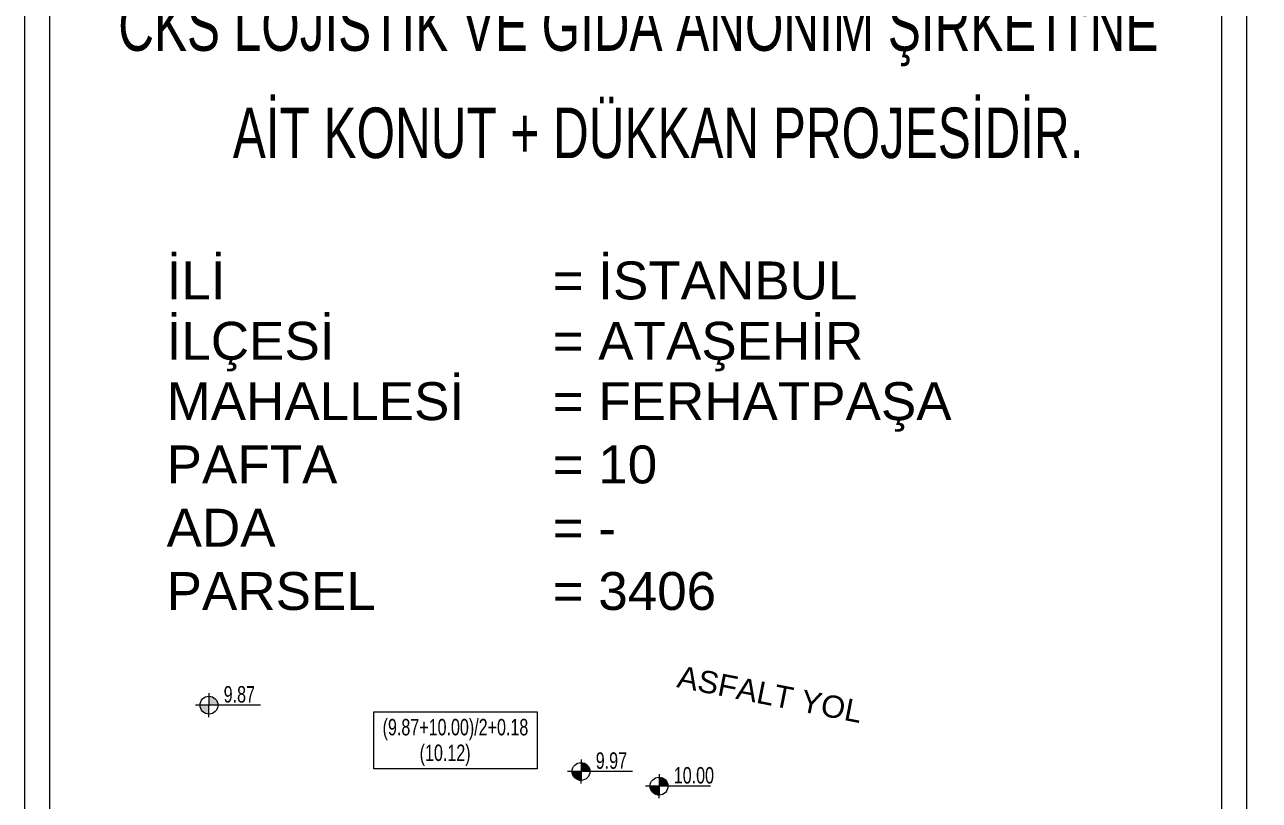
# Model space of a CAD drawing. Header units: millimetres. Extents: x 7519 to 33116, y -1769 to 3101.
# Drawn here: x 9670 to 10646, y 1637 to 2251 of the extents above; entities that cross this region are included whole.
import ezdxf

# ---------------------------------------------------------------- set-up
doc = ezdxf.new("R2010")
doc.units = ezdxf.units.MM
for name, color, linetype, lineweight in [('BEYAN_YAZI', 4, 'Continuous', 0), ('iç ölçü x', 20, 'Continuous', 9), ('KOT_ŞABLON', 6, 'Continuous', 0), ('ROL_CEPHE', 18, 'Continuous', 0)]:
    doc.layers.add(name, color=color, linetype=linetype, lineweight=lineweight)
doc.styles.get("Standard").update_dxf_attribs({"font": 'arial.ttf'})

msp = doc.modelspace()

# ---------------------------------------------------------------- hatches: boundary and pattern name
at = {"layer": 'KOT_ŞABLON'}
h = msp.add_hatch(color=256, dxfattribs=at)
h.dxf.hatch_style = 1
h.paths.add_polyline_path([(9808.866, 1712.249, 0.4142136), (9815.925, 1705.189), (9815.925, 1712.249)])
h.paths.add_polyline_path([(9815.925, 1719.308), (9815.925, 1712.249), (9822.984, 1712.249, 0.4142136)])
h = msp.add_hatch(color=256, dxfattribs=at)
h.dxf.hatch_style = 1
h.paths.add_polyline_path([(10103.071, 1659.818, 0.4142136), (10110.13, 1652.759), (10110.13, 1659.818)])
h.paths.add_polyline_path([(10110.13, 1666.877), (10110.13, 1659.818), (10117.189, 1659.818, 0.4142136)])
h = msp.add_hatch(color=256, dxfattribs=at)
h.dxf.hatch_style = 1
h.paths.add_polyline_path([(10164.774, 1648.205, 0.4142136), (10171.833, 1641.146), (10171.833, 1648.205)])
h.paths.add_polyline_path([(10171.833, 1655.264), (10171.833, 1648.205), (10178.892, 1648.205, 0.4142136)])

# ---------------------------------------------------------------- linework, layer by layer
at = {"layer": 'iç ölçü x'}
for points in [[(10636.474, 684.072), (9670.226, 684.072), (9670.226, 3100.74), (10636.474, 3100.74)], [(10636.474, 684.072), (12197.485, 684.072), (12197.485, 3100.74), (10636.474, 3100.74)], [(10616.474, 704.072), (9690.226, 704.072), (9690.226, 3080.74), (10616.474, 3080.74)]]:
    msp.add_lwpolyline(points, close=True, dxfattribs=at)
at = {"layer": 'KOT_ŞABLON'}
for p, q in [((9815.925, 1721.742), (9815.925, 1712.249)), ((9856.57, 1712.249), (9805.269, 1712.249)), ((9815.925, 1702.755), (9815.925, 1712.249)), ((10150.775, 1659.818), (10099.474, 1659.818)), ((10117.189, 1659.818), (10103.071, 1659.818)), ((10103.073, 1659.634), (10103.257, 1659.818)), ((10103.074, 1659.624), (10103.267, 1659.818)), ((10103.085, 1659.37), (10103.533, 1659.818)), ((10103.086, 1659.361), (10103.543, 1659.818)), ((10103.106, 1659.115), (10103.809, 1659.818)), ((10103.107, 1659.106), (10103.819, 1659.818)), ((10103.135, 1658.868), (10104.084, 1659.818)), ((10103.136, 1658.86), (10104.094, 1659.818)), ((10103.172, 1658.629), (10104.36, 1659.818)), ((10103.173, 1658.621), (10104.37, 1659.818)), ((10103.215, 1658.397), (10104.636, 1659.818)), ((10103.217, 1658.389), (10104.646, 1659.818)), ((10103.266, 1658.172), (10104.912, 1659.818)), ((10103.267, 1658.164), (10104.922, 1659.818)), ((10103.322, 1657.952), (10105.187, 1659.818)), ((10103.324, 1657.944), (10105.197, 1659.818)), ((10103.384, 1657.739), (10105.463, 1659.818)), ((10103.386, 1657.731), (10105.473, 1659.818)), ((10103.452, 1657.531), (10105.739, 1659.818)), ((10103.454, 1657.523), (10105.749, 1659.818)), ((10103.525, 1657.328), (10106.015, 1659.818)), ((10103.527, 1657.32), (10106.025, 1659.818)), ((10103.603, 1657.13), (10106.291, 1659.818)), ((10103.606, 1657.123), (10106.301, 1659.818)), ((10103.686, 1656.937), (10106.566, 1659.818)), ((10103.689, 1656.93), (10106.576, 1659.818)), ((10103.773, 1656.749), (10106.842, 1659.818)), ((10103.776, 1656.742), (10106.852, 1659.818)), ((10103.865, 1656.565), (10107.118, 1659.818)), ((10103.868, 1656.558), (10107.128, 1659.818)), ((10103.961, 1656.386), (10107.394, 1659.818)), ((10103.965, 1656.379), (10107.404, 1659.818)), ((10104.062, 1656.211), (10107.669, 1659.818)), ((10104.066, 1656.204), (10107.679, 1659.818)), ((10104.167, 1656.04), (10107.945, 1659.818)), ((10104.171, 1656.034), (10107.955, 1659.818)), ((10104.276, 1655.873), (10108.221, 1659.818)), ((10104.28, 1655.867), (10108.231, 1659.818)), ((10104.389, 1655.71), (10108.497, 1659.818)), ((10104.393, 1655.704), (10108.507, 1659.818)), ((10104.506, 1655.551), (10108.772, 1659.818)), ((10104.51, 1655.546), (10108.782, 1659.818)), ((10104.627, 1655.397), (10109.048, 1659.818)), ((10104.631, 1655.391), (10109.058, 1659.818)), ((10104.752, 1655.246), (10109.324, 1659.818)), ((10104.756, 1655.24), (10109.334, 1659.818)), ((10104.88, 1655.098), (10109.6, 1659.818)), ((10104.885, 1655.093), (10109.61, 1659.818)), ((10105.013, 1654.955), (10109.876, 1659.818)), ((10105.018, 1654.95), (10109.886, 1659.818)), ((10105.149, 1654.816), (10110.13, 1659.796)), ((10105.154, 1654.811), (10110.13, 1659.786)), ((10110.13, 1669.311), (10110.13, 1659.818)), ((10110.13, 1666.877), (10110.13, 1652.759)), ((10110.13, 1666.691), (10110.314, 1666.874)), ((10110.13, 1666.681), (10110.323, 1666.874)), ((10110.13, 1666.415), (10110.578, 1666.863)), ((10110.13, 1666.405), (10110.587, 1666.862)), ((10110.13, 1666.139), (10110.833, 1666.842)), ((10110.13, 1666.129), (10110.842, 1666.841)), ((10110.13, 1665.863), (10111.079, 1666.813)), ((10110.13, 1665.853), (10111.088, 1666.812)), ((10110.13, 1665.588), (10111.318, 1666.776)), ((10110.13, 1665.578), (10111.327, 1666.775)), ((10110.13, 1665.312), (10111.551, 1666.732)), ((10110.13, 1665.302), (10111.559, 1666.731)), ((10110.13, 1665.036), (10111.776, 1666.682)), ((10110.13, 1665.026), (10111.784, 1666.68)), ((10110.13, 1664.76), (10111.996, 1666.626)), ((10110.13, 1664.75), (10112.003, 1666.624)), ((10110.13, 1664.485), (10112.209, 1666.564)), ((10110.13, 1664.475), (10112.217, 1666.561)), ((10110.13, 1664.209), (10112.417, 1666.496)), ((10110.13, 1664.199), (10112.425, 1666.493)), ((10110.13, 1663.933), (10112.62, 1666.423)), ((10110.13, 1663.923), (10112.627, 1666.42)), ((10110.13, 1663.657), (10112.818, 1666.345)), ((10110.13, 1663.647), (10112.825, 1666.342)), ((10110.13, 1663.382), (10113.011, 1666.262)), ((10110.13, 1663.372), (10113.018, 1666.259)), ((10110.13, 1663.106), (10113.199, 1666.175)), ((10110.13, 1663.096), (10113.206, 1666.172)), ((10110.13, 1662.83), (10113.383, 1666.083)), ((10110.13, 1662.82), (10113.389, 1666.079)), ((10110.13, 1662.554), (10113.562, 1665.986)), ((10110.13, 1662.544), (10113.569, 1665.983)), ((10110.13, 1662.278), (10113.737, 1665.886)), ((10110.13, 1662.268), (10113.744, 1665.882)), ((10110.13, 1662.003), (10113.908, 1665.781)), ((10110.13, 1661.993), (10113.914, 1665.777)), ((10110.13, 1661.727), (10114.075, 1665.672)), ((10110.13, 1661.717), (10114.081, 1665.668)), ((10110.13, 1661.451), (10114.238, 1665.559)), ((10110.13, 1661.441), (10114.243, 1665.555)), ((10110.13, 1661.175), (10114.396, 1665.442)), ((10110.13, 1661.165), (10114.402, 1665.437)), ((10110.13, 1660.9), (10114.551, 1665.321)), ((10110.13, 1660.89), (10114.557, 1665.316)), ((10110.13, 1660.624), (10114.702, 1665.196)), ((10110.13, 1660.614), (10114.708, 1665.191)), ((10110.13, 1660.348), (10114.849, 1665.067)), ((10110.13, 1660.338), (10114.855, 1665.063)), ((10110.13, 1660.072), (10114.993, 1664.935)), ((10110.13, 1660.062), (10114.998, 1664.93)), ((10110.13, 1650.324), (10110.13, 1659.818)), ((10110.151, 1659.818), (10115.132, 1664.799)), ((10110.161, 1659.818), (10115.137, 1664.794)), ((10110.427, 1659.818), (10115.268, 1664.659)), ((10110.437, 1659.818), (10115.273, 1664.653)), ((10110.703, 1659.818), (10115.4, 1664.515)), ((10110.713, 1659.818), (10115.404, 1664.509)), ((10110.979, 1659.818), (10115.528, 1664.367)), ((10110.989, 1659.818), (10115.532, 1664.361)), ((10111.254, 1659.818), (10115.652, 1664.215)), ((10111.264, 1659.818), (10115.656, 1664.21)), ((10111.53, 1659.818), (10115.772, 1664.06)), ((10111.54, 1659.818), (10115.777, 1664.054)), ((10111.806, 1659.818), (10115.889, 1663.9)), ((10111.816, 1659.818), (10115.893, 1663.895)), ((10112.082, 1659.818), (10116.001, 1663.737)), ((10112.092, 1659.818), (10116.005, 1663.731)), ((10112.357, 1659.818), (10116.109, 1663.57)), ((10112.367, 1659.818), (10116.113, 1663.564)), ((10112.633, 1659.818), (10116.214, 1663.398)), ((10112.643, 1659.818), (10116.217, 1663.392)), ((10112.909, 1659.818), (10116.314, 1663.222)), ((10112.919, 1659.818), (10116.317, 1663.216)), ((10113.185, 1659.818), (10116.41, 1663.042)), ((10113.195, 1659.818), (10116.413, 1663.036)), ((10113.461, 1659.818), (10116.501, 1662.858)), ((10113.471, 1659.818), (10116.504, 1662.851)), ((10113.736, 1659.818), (10116.588, 1662.669)), ((10113.746, 1659.818), (10116.591, 1662.662)), ((10114.012, 1659.818), (10116.67, 1662.475)), ((10114.022, 1659.818), (10116.673, 1662.468)), ((10114.288, 1659.818), (10116.747, 1662.277)), ((10114.298, 1659.818), (10116.75, 1662.27)), ((10114.564, 1659.818), (10116.819, 1662.073)), ((10114.574, 1659.818), (10116.822, 1662.066)), ((10114.839, 1659.818), (10116.886, 1661.864)), ((10114.849, 1659.818), (10116.888, 1661.857)), ((10115.115, 1659.818), (10116.947, 1661.65)), ((10115.125, 1659.818), (10116.949, 1661.642)), ((10115.391, 1659.818), (10117.003, 1661.429)), ((10115.401, 1659.818), (10117.005, 1661.421)), ((10115.667, 1659.818), (10117.052, 1661.203)), ((10115.677, 1659.818), (10117.054, 1661.195)), ((10115.943, 1659.818), (10117.095, 1660.97)), ((10115.953, 1659.818), (10117.096, 1660.961)), ((10116.218, 1659.818), (10117.13, 1660.729)), ((10116.228, 1659.818), (10117.131, 1660.721)), ((10116.494, 1659.818), (10117.158, 1660.482)), ((10116.504, 1659.818), (10117.159, 1660.472)), ((10116.77, 1659.818), (10117.177, 1660.225)), ((10116.78, 1659.818), (10117.178, 1660.216)), ((10117.046, 1659.818), (10117.188, 1659.96)), ((10117.056, 1659.818), (10117.188, 1659.95)), ((10105.289, 1654.68), (10110.13, 1659.521)), ((10105.294, 1654.675), (10110.13, 1659.511)), ((10105.433, 1654.548), (10110.13, 1659.245)), ((10105.438, 1654.543), (10110.13, 1659.235)), ((10105.581, 1654.42), (10110.13, 1658.969)), ((10105.586, 1654.415), (10110.13, 1658.959)), ((10105.732, 1654.296), (10110.13, 1658.693)), ((10105.738, 1654.291), (10110.13, 1658.683)), ((10105.888, 1654.175), (10110.13, 1658.418)), ((10105.894, 1654.171), (10110.13, 1658.408)), ((10106.047, 1654.059), (10110.13, 1658.142)), ((10106.053, 1654.055), (10110.13, 1658.132)), ((10106.211, 1653.947), (10110.13, 1657.866)), ((10106.217, 1653.943), (10110.13, 1657.856)), ((10106.378, 1653.838), (10110.13, 1657.59)), ((10106.384, 1653.834), (10110.13, 1657.58)), ((10106.55, 1653.734), (10110.13, 1657.315)), ((10106.556, 1653.73), (10110.13, 1657.305)), ((10106.725, 1653.634), (10110.13, 1657.039)), ((10106.732, 1653.63), (10110.13, 1657.029)), ((10106.905, 1653.538), (10110.13, 1656.763)), ((10106.912, 1653.535), (10110.13, 1656.753)), ((10107.09, 1653.447), (10110.13, 1656.487)), ((10107.097, 1653.444), (10110.13, 1656.477)), ((10107.279, 1653.36), (10110.13, 1656.211)), ((10107.286, 1653.357), (10110.13, 1656.201)), ((10107.472, 1653.278), (10110.13, 1655.936)), ((10107.48, 1653.275), (10110.13, 1655.926)), ((10107.671, 1653.201), (10110.13, 1655.66)), ((10107.678, 1653.198), (10110.13, 1655.65)), ((10107.875, 1653.129), (10110.13, 1655.384)), ((10107.882, 1653.126), (10110.13, 1655.374)), ((10108.084, 1653.062), (10110.13, 1655.108)), ((10108.091, 1653.059), (10110.13, 1655.098)), ((10108.298, 1653.001), (10110.13, 1654.833)), ((10108.306, 1652.998), (10110.13, 1654.823)), ((10108.518, 1652.945), (10110.13, 1654.557)), ((10108.526, 1652.943), (10110.13, 1654.547)), ((10108.745, 1652.896), (10110.13, 1654.281)), ((10108.753, 1652.894), (10110.13, 1654.271)), ((10108.978, 1652.853), (10110.13, 1654.005)), ((10108.987, 1652.852), (10110.13, 1653.995)), ((10109.218, 1652.818), (10110.13, 1653.729)), ((10109.227, 1652.817), (10110.13, 1653.719)), ((10109.466, 1652.79), (10110.13, 1653.454)), ((10109.475, 1652.789), (10110.13, 1653.444)), ((10109.723, 1652.77), (10110.13, 1653.178)), ((10109.732, 1652.77), (10110.13, 1653.168)), ((10109.988, 1652.76), (10110.13, 1652.902)), ((10109.998, 1652.76), (10110.13, 1652.892)), ((10171.833, 1657.698), (10171.833, 1648.205)), ((10171.833, 1655.264), (10171.833, 1641.146)), ((10171.833, 1655.078), (10172.017, 1655.261)), ((10171.833, 1655.068), (10172.027, 1655.261)), ((10171.833, 1654.802), (10172.281, 1655.25)), ((10171.833, 1654.792), (10172.29, 1655.249)), ((10171.833, 1654.526), (10172.536, 1655.229)), ((10171.833, 1654.516), (10172.545, 1655.228)), ((10171.833, 1654.25), (10172.782, 1655.2)), ((10171.833, 1654.24), (10172.791, 1655.199)), ((10171.833, 1653.975), (10173.021, 1655.163)), ((10171.833, 1653.965), (10173.03, 1655.162)), ((10171.833, 1653.699), (10173.254, 1655.119)), ((10171.833, 1653.689), (10173.262, 1655.118)), ((10171.833, 1653.423), (10173.479, 1655.069)), ((10171.833, 1653.413), (10173.487, 1655.067)), ((10171.833, 1653.147), (10173.699, 1655.013)), ((10171.833, 1653.137), (10173.706, 1655.011)), ((10171.833, 1652.872), (10173.912, 1654.951)), ((10171.833, 1652.862), (10173.92, 1654.948)), ((10171.833, 1652.596), (10174.12, 1654.883)), ((10171.833, 1652.586), (10174.128, 1654.88)), ((10171.833, 1652.32), (10174.323, 1654.81)), ((10171.833, 1652.31), (10174.33, 1654.807)), ((10171.833, 1652.044), (10174.521, 1654.732)), ((10171.833, 1652.034), (10174.528, 1654.729)), ((10171.833, 1651.769), (10174.714, 1654.649)), ((10171.833, 1651.759), (10174.721, 1654.646)), ((10171.833, 1651.493), (10174.902, 1654.562)), ((10171.833, 1651.483), (10174.909, 1654.559)), ((10171.833, 1651.217), (10175.086, 1654.47)), ((10171.833, 1651.207), (10175.092, 1654.466)), ((10171.833, 1650.941), (10175.265, 1654.373)), ((10171.833, 1650.931), (10175.272, 1654.37)), ((10171.833, 1650.665), (10175.44, 1654.273)), ((10171.833, 1650.655), (10175.447, 1654.269)), ((10171.833, 1650.39), (10175.611, 1654.168)), ((10171.833, 1650.38), (10175.617, 1654.164)), ((10171.833, 1650.114), (10175.778, 1654.059)), ((10171.833, 1650.104), (10175.784, 1654.055)), ((10171.833, 1649.838), (10175.941, 1653.946)), ((10171.833, 1649.828), (10175.947, 1653.942)), ((10171.833, 1649.562), (10176.099, 1653.829)), ((10171.833, 1649.552), (10176.105, 1653.824)), ((10171.833, 1649.287), (10176.254, 1653.708)), ((10171.833, 1649.277), (10176.26, 1653.703)), ((10171.833, 1649.011), (10176.405, 1653.583)), ((10171.833, 1649.001), (10176.411, 1653.578)), ((10171.833, 1648.735), (10176.552, 1653.454)), ((10171.833, 1648.725), (10176.558, 1653.45)), ((10171.833, 1648.459), (10176.696, 1653.322)), ((10171.833, 1648.449), (10176.701, 1653.317)), ((10171.854, 1648.205), (10176.835, 1653.186)), ((10171.864, 1648.205), (10176.84, 1653.181)), ((10172.13, 1648.205), (10176.971, 1653.046)), ((10172.14, 1648.205), (10176.976, 1653.04)), ((10172.406, 1648.205), (10177.103, 1652.902)), ((10172.416, 1648.205), (10177.108, 1652.896)), ((10172.682, 1648.205), (10177.231, 1652.754)), ((10172.692, 1648.205), (10177.235, 1652.748)), ((10172.957, 1648.205), (10177.355, 1652.602)), ((10172.967, 1648.205), (10177.359, 1652.597)), ((10173.233, 1648.205), (10177.475, 1652.447)), ((10173.243, 1648.205), (10177.48, 1652.441)), ((10173.509, 1648.205), (10177.592, 1652.287)), ((10173.519, 1648.205), (10177.596, 1652.282)), ((10173.785, 1648.205), (10177.704, 1652.124)), ((10173.795, 1648.205), (10177.708, 1652.118)), ((10174.061, 1648.205), (10177.813, 1651.957)), ((10174.071, 1648.205), (10177.816, 1651.951)), ((10174.336, 1648.205), (10177.917, 1651.785)), ((10174.346, 1648.205), (10177.92, 1651.779)), ((10174.612, 1648.205), (10178.017, 1651.609)), ((10174.622, 1648.205), (10178.02, 1651.603)), ((10174.888, 1648.205), (10178.113, 1651.429)), ((10174.898, 1648.205), (10178.116, 1651.423)), ((10175.164, 1648.205), (10178.204, 1651.245)), ((10175.174, 1648.205), (10178.207, 1651.238)), ((10175.439, 1648.205), (10178.291, 1651.056)), ((10175.449, 1648.205), (10178.294, 1651.049)), ((10175.715, 1648.205), (10178.373, 1650.862)), ((10175.725, 1648.205), (10178.376, 1650.855)), ((10175.991, 1648.205), (10178.45, 1650.664)), ((10176.001, 1648.205), (10178.453, 1650.657)), ((10176.267, 1648.205), (10178.522, 1650.46)), ((10176.277, 1648.205), (10178.525, 1650.453)), ((10176.542, 1648.205), (10178.589, 1650.251)), ((10176.552, 1648.205), (10178.591, 1650.244)), ((10176.818, 1648.205), (10178.65, 1650.037)), ((10176.828, 1648.205), (10178.652, 1650.029)), ((10212.478, 1648.205), (10161.177, 1648.205)), ((10178.892, 1648.205), (10164.774, 1648.205)), ((10164.776, 1648.021), (10164.96, 1648.205)), ((10164.777, 1648.011), (10164.97, 1648.205)), ((10164.788, 1647.757), (10165.236, 1648.205)), ((10164.789, 1647.748), (10165.246, 1648.205)), ((10164.809, 1647.502), (10165.512, 1648.205)), ((10164.81, 1647.493), (10165.522, 1648.205)), ((10164.838, 1647.255), (10165.787, 1648.205)), ((10164.839, 1647.247), (10165.797, 1648.205)), ((10164.875, 1647.016), (10166.063, 1648.205)), ((10164.876, 1647.008), (10166.073, 1648.205)), ((10164.918, 1646.784), (10166.339, 1648.205)), ((10164.92, 1646.776), (10166.349, 1648.205)), ((10164.969, 1646.559), (10166.615, 1648.205)), ((10164.971, 1646.551), (10166.625, 1648.205)), ((10165.025, 1646.339), (10166.89, 1648.205)), ((10165.027, 1646.331), (10166.9, 1648.205)), ((10165.087, 1646.126), (10167.166, 1648.205)), ((10165.089, 1646.118), (10167.176, 1648.205)), ((10165.155, 1645.918), (10167.442, 1648.205)), ((10165.157, 1645.91), (10167.452, 1648.205)), ((10165.228, 1645.715), (10167.718, 1648.205)), ((10165.23, 1645.707), (10167.728, 1648.205)), ((10165.306, 1645.517), (10167.994, 1648.205)), ((10165.309, 1645.51), (10168.004, 1648.205)), ((10165.389, 1645.324), (10168.269, 1648.205)), ((10165.392, 1645.317), (10168.279, 1648.205)), ((10165.476, 1645.136), (10168.545, 1648.205)), ((10165.479, 1645.129), (10168.555, 1648.205)), ((10165.568, 1644.952), (10168.821, 1648.205)), ((10165.571, 1644.945), (10168.831, 1648.205)), ((10165.665, 1644.773), (10169.097, 1648.205)), ((10165.668, 1644.766), (10169.107, 1648.205)), ((10165.765, 1644.598), (10169.372, 1648.205)), ((10165.769, 1644.591), (10169.382, 1648.205)), ((10165.87, 1644.427), (10169.648, 1648.205)), ((10165.874, 1644.421), (10169.658, 1648.205)), ((10165.979, 1644.26), (10169.924, 1648.205)), ((10165.983, 1644.254), (10169.934, 1648.205)), ((10166.092, 1644.097), (10170.2, 1648.205)), ((10166.096, 1644.091), (10170.21, 1648.205)), ((10166.209, 1643.938), (10170.475, 1648.205)), ((10166.213, 1643.933), (10170.485, 1648.205)), ((10166.33, 1643.783), (10170.751, 1648.205)), ((10166.334, 1643.778), (10170.761, 1648.205)), ((10166.455, 1643.633), (10171.027, 1648.205)), ((10166.459, 1643.627), (10171.037, 1648.205)), ((10166.583, 1643.485), (10171.303, 1648.205)), ((10166.588, 1643.48), (10171.313, 1648.205)), ((10166.716, 1643.342), (10171.579, 1648.205)), ((10166.721, 1643.337), (10171.589, 1648.205)), ((10166.852, 1643.203), (10171.833, 1648.183)), ((10166.857, 1643.198), (10171.833, 1648.173)), ((10166.992, 1643.067), (10171.833, 1647.908)), ((10166.997, 1643.062), (10171.833, 1647.898)), ((10167.136, 1642.935), (10171.833, 1647.632)), ((10167.141, 1642.93), (10171.833, 1647.622)), ((10167.284, 1642.807), (10171.833, 1647.356)), ((10167.289, 1642.802), (10171.833, 1647.346)), ((10167.435, 1642.683), (10171.833, 1647.08)), ((10167.441, 1642.678), (10171.833, 1647.07)), ((10167.591, 1642.562), (10171.833, 1646.805)), ((10167.597, 1642.558), (10171.833, 1646.795)), ((10167.75, 1642.446), (10171.833, 1646.529)), ((10167.756, 1642.442), (10171.833, 1646.519)), ((10167.914, 1642.334), (10171.833, 1646.253)), ((10167.92, 1642.33), (10171.833, 1646.243)), ((10168.081, 1642.225), (10171.833, 1645.977)), ((10168.087, 1642.221), (10171.833, 1645.967)), ((10168.253, 1642.121), (10171.833, 1645.702)), ((10168.259, 1642.117), (10171.833, 1645.692)), ((10168.428, 1642.021), (10171.833, 1645.426)), ((10168.435, 1642.017), (10171.833, 1645.416)), ((10168.608, 1641.925), (10171.833, 1645.15)), ((10168.615, 1641.922), (10171.833, 1645.14)), ((10168.793, 1641.834), (10171.833, 1644.874)), ((10168.8, 1641.831), (10171.833, 1644.864)), ((10168.982, 1641.747), (10171.833, 1644.598)), ((10168.989, 1641.744), (10171.833, 1644.588)), ((10169.175, 1641.665), (10171.833, 1644.323)), ((10169.183, 1641.662), (10171.833, 1644.313)), ((10169.374, 1641.588), (10171.833, 1644.047)), ((10169.381, 1641.585), (10171.833, 1644.037)), ((10169.578, 1641.516), (10171.833, 1643.771)), ((10169.585, 1641.513), (10171.833, 1643.761)), ((10169.787, 1641.449), (10171.833, 1643.495)), ((10169.794, 1641.446), (10171.833, 1643.485)), ((10170.001, 1641.388), (10171.833, 1643.22)), ((10170.009, 1641.385), (10171.833, 1643.21)), ((10170.221, 1641.332), (10171.833, 1642.944)), ((10170.229, 1641.33), (10171.833, 1642.934)), ((10170.448, 1641.283), (10171.833, 1642.668)), ((10170.456, 1641.281), (10171.833, 1642.658)), ((10170.681, 1641.24), (10171.833, 1642.392)), ((10170.69, 1641.239), (10171.833, 1642.382)), ((10170.921, 1641.205), (10171.833, 1642.116)), ((10170.93, 1641.204), (10171.833, 1642.106)), ((10171.169, 1641.177), (10171.833, 1641.841)), ((10171.178, 1641.176), (10171.833, 1641.831)), ((10171.426, 1641.157), (10171.833, 1641.565)), ((10171.435, 1641.157), (10171.833, 1641.555)), ((10171.691, 1641.147), (10171.833, 1641.289)), ((10171.701, 1641.147), (10171.833, 1641.279)), ((10171.833, 1638.711), (10171.833, 1648.205)), ((10177.094, 1648.205), (10178.706, 1649.816)), ((10177.104, 1648.205), (10178.708, 1649.808)), ((10177.37, 1648.205), (10178.755, 1649.59)), ((10177.38, 1648.205), (10178.757, 1649.582)), ((10177.646, 1648.205), (10178.798, 1649.357)), ((10177.656, 1648.205), (10178.799, 1649.348)), ((10177.921, 1648.205), (10178.833, 1649.116)), ((10177.931, 1648.205), (10178.834, 1649.108)), ((10178.197, 1648.205), (10178.861, 1648.869)), ((10178.207, 1648.205), (10178.862, 1648.859)), ((10178.473, 1648.205), (10178.88, 1648.612)), ((10178.483, 1648.205), (10178.881, 1648.603)), ((10178.749, 1648.205), (10178.891, 1648.347)), ((10178.759, 1648.205), (10178.891, 1648.337))]:
    msp.add_line(p, q, dxfattribs=at)
for centre in [(9815.925, 1712.249), (10110.13, 1659.818), (10110.13, 1659.818), (10171.833, 1648.205), (10171.833, 1648.205)]:
    msp.add_circle(centre, 7.059, dxfattribs=at)
at = {"layer": 'ROL_CEPHE'}
for p, q in [((9946.301, 1706.892), (10075.502, 1706.892)), ((9946.301, 1661.758), (9946.301, 1706.892)), ((10075.502, 1706.892), (10075.502, 1661.758)), ((10075.502, 1661.758), (9946.301, 1661.758))]:
    msp.add_line(p, q, dxfattribs=at)

# ---------------------------------------------------------------- texts
at = {"layer": 'BEYAN_YAZI'}
msp.add_text('ASFALT YOL', height=17.5143, rotation=348.872388, dxfattribs=at).set_placement((10185.187, 1726.606))
at = {"layer": 'iç ölçü x', "width": 0.7}
for s, p in [("CKS LOJİSTİK VE GIDA ANONİM ŞİRKETİ'NE", (9744.236, 2229.828)), ('AİT KONUT + DÜKKAN PROJESİDİR.', (9834.826, 2144.956))]:
    msp.add_text(s, height=40, dxfattribs=at).set_placement(p)
at = {"layer": 'iç ölçü x'}
for s, p in [('İLİ', (9782.454, 2033.208)), ('= İSTANBUL', (10087.653, 2033.208)), ('İLÇESİ', (9782.454, 1985.467)), ('= ATAŞEHİR', (10087.653, 1985.467)), ('MAHALLESİ', (9782.454, 1937.726)), ('= FERHATPAŞA', (10087.653, 1937.726)), ('PAFTA', (9782.454, 1887.666)), ('= 10', (10087.653, 1887.666)), ('ADA', (9782.454, 1837.605)), ('= -', (10087.653, 1837.605)), ('PARSEL', (9782.454, 1787.544)), ('= 3406', (10087.653, 1787.544))]:
    msp.add_text(s, height=30, dxfattribs=at).set_placement(p)
at = {"layer": 'ROL_CEPHE', "width": 0.7}
for s, p in [('9.87', (9827.568, 1714.333)), ('(9.87+10.00)/2+0.18', (9953.239, 1688.367)), ('(10.12)', (9982.54, 1668.093)), ('9.97', (10121.774, 1661.902)), ('10.00', (10183.477, 1650.289))]:
    msp.add_text(s, height=13, rotation=359.999999, dxfattribs=at).set_placement(p)

doc.saveas('drawing.dxf')
